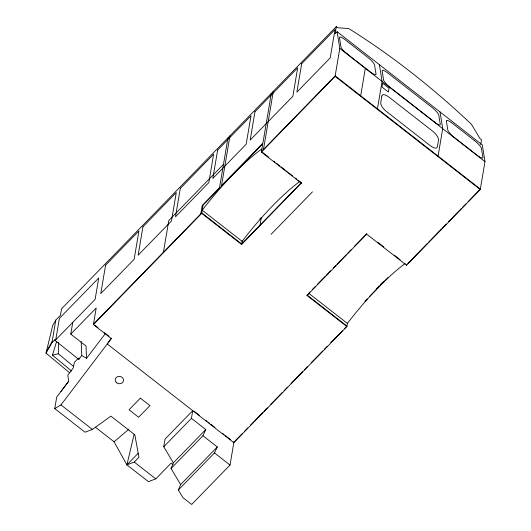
<?xml version="1.0" encoding="UTF-8"?>
<svg xmlns="http://www.w3.org/2000/svg" width="531" height="531" viewBox="0 0 531 531"><rect width="100%" height="100%" fill="white"/><g stroke="black" fill="none" stroke-linecap="round" stroke-linejoin="round"><path stroke-width="0.8" d="M73.543 366.436L58.291 353.746L58.596 342.382M69.614 372.769L46.018 353.142L52.695 325.523L55.788 320.1L60.461 315.301L61.556 308.803L336.349 26.55L337.942 27.791L348.655 28.521A348.223 139.082 44.2 0 1 471.488 124.3L479.924 138.498L481.517 139.746L480.701 144.558M46.018 353.142L51.965 342.714L55.788 320.1M81.21 341.592L81.754 355.485L78.78 359.401L55.098 340.49L55.297 339.289L51.965 342.714M55.762 339.807L59.386 318.394L98.733 277.972L95.115 299.384L55.098 340.49M95.341 427.183L114.099 441.805L126.902 464.857L134.257 462.07L138.93 457.277L134.841 434.809L110.913 416.151L92.381 429.42L85.026 432.207L54.753 408.604L56.711 397.055L68.685 381.291L67.829 375.125L73.232 368.01L74.32 362.467L78.077 358.398M81.754 355.485L86.52 358.372L86.035 346.026L70.776 334.125L72.767 322.337M78.78 359.401L79.026 357.96M54.753 408.604L60.965 404.921L111.351 338.592L93.403 324.6L96.211 308L70.776 334.125M111.351 338.592L111.43 338.114L107.249 343.995L233.813 442.681L346.869 326.558L347.466 323.001M163.429 252.278L168.798 220.518L223.491 164.344M200.778 213.913L202.198 205.49L219.542 187.682L227.965 137.874M201.694 213.362L203.081 205.185L262.772 143.868L261.391 152.052L301.269 183.149L241.578 244.466L201.694 213.362L93.403 324.6M163.754 446.783L165.055 439.084L192.74 410.649L191.432 418.348L163.754 446.783L173.371 462.846L171.042 468.521L180.653 484.591L178.363 490.02L182.903 497.607L191.678 504.45L230.029 465.056L234.032 441.414M229.963 135.823L221.54 185.624L262.891 143.151L271.321 93.343M241.578 244.466L242.182 240.901M263.469 149.516L273.319 91.292M259.998 225.144L261.305 217.445L259.805 218.984M301.269 183.149L301.349 182.664L241.658 243.981L201.78 212.885L93.483 324.116M336.349 26.55L335.127 33.765L337.125 31.714L482.301 144.91L484.982 161.636L480.263 189.54L406.56 265.248L366.675 234.144L366.762 233.667L354.708 246.045M261.391 152.052L335.088 76.351L339.807 48.44L337.125 31.714M346.869 326.558L306.984 295.462L309.938 292.037M360.695 95.772L365.335 68.34M377.362 109.313L382.081 81.402L379.399 64.676M406.56 265.248L406.64 264.763M437.982 156.579L442.708 128.668L440.026 111.941M173.079 464.618L171.135 463.105L155.795 478.862L148.434 481.65L126.902 464.857L134.111 434.345M71.546 371.03L52.476 355.159L56.658 341.327M171.042 468.521L202.935 435.759L205.789 429.546L191.432 418.348M178.363 490.02L214.478 452.93L217.292 446.956L202.935 435.759M46.224 351.94L52.171 341.513M60.939 391.486L68.472 381.51M86.52 358.372L105.277 333.687M261.471 151.567L335.167 75.867L480.343 189.063L468.196 201.534M271.089 234.33L312.44 191.857M126.902 464.857L138.206 453.242M312.228 289.674L315.102 286.727M317.399 284.37L325.43 276.113M326.578 274.939L330.601 270.81M333.468 267.863L335.765 265.5M336.913 264.325L346.099 254.893M347.818 253.121L351.263 249.583M306.984 295.462L366.675 234.144M173.371 462.846L205.789 429.546M180.653 484.591L217.292 446.956M376.698 288.565L379.008 286.189M380.74 284.41L383.634 281.443M364.897 301.283L367.193 298.926M369.49 296.563L387.856 277.7M233.899 442.204L242.548 433.316M244.28 431.537L247.738 427.979M250.625 425.019L262.739 412.58M263.887 411.392L267.352 407.841M270.81 404.283L282.346 392.436M284.078 390.657L287.536 387.106M291.001 383.548L302.537 371.7M304.263 369.921L307.728 366.363M311.186 362.812L322.722 350.964M324.454 349.186L327.335 346.225M330.8 342.668L342.336 330.82M344.639 328.45L346.949 326.08L307.064 294.984M407.795 263.582L427.143 243.702M428.524 242.289L441.6 228.854M442.336 228.098L446.226 224.102M448.542 221.726L461.26 208.663M462.494 207.395L465.886 203.911M114.099 441.805L128.927 429.148M52.476 355.159L58.291 353.746M347.732 54.328L346.139 53.073A7.368 1.58 41.1 0 1 340.975 47.007L339.475 37.641A8.343 1.792 41.1 0 1 345.429 39.944L367.757 57.355A8.343 1.792 41.1 0 1 374.567 65.008L376.074 74.373A8.416 1.805 41.1 0 1 370.067 71.738L346.312 53.219M435.692 122.913L390.404 87.602A8.416 1.805 41.1 0 1 383.647 80.281L382.147 70.915A8.343 1.792 41.1 0 1 388.101 73.218L431.968 107.421A8.343 1.792 41.1 0 1 438.779 115.074L440.279 124.44A7.368 1.58 41.1 0 1 435.871 123.046L434.278 121.805M339.807 48.44L484.982 161.636M335.088 76.351L480.263 189.54M262.115 152.072L268.659 157.176M273.75 161.145L275.038 162.147M276.332 163.156L279.777 165.845M281.085 166.86L285.008 169.92M286.023 170.716L287.317 171.725M288.612 172.734L292.488 175.754M295.468 178.077L296.776 179.1M298.083 180.115L301.535 182.81M377.873 242.335L383.76 246.922M394.221 255.079L400.102 259.666M308.823 293.358L347.393 323.432A104.932 25.581 -52.1 0 1 405.213 263.482M94.77 325.118L97.969 327.614M104.381 332.612L108.868 336.11M194.1 411.173L199.317 415.242M205.842 420.326L207.15 421.342M208.451 422.364L209.758 423.38M211.059 424.395L214.975 427.448M222.808 433.555L224.109 434.57M225.416 435.586L230.633 439.655M214.478 452.93L230.029 465.056M60.965 404.921L92.381 429.42M134.257 462.07L155.795 478.862M261.916 148.926A104.932 25.581 -52.1 0 0 202.225 210.236L242.109 241.333A104.932 25.581 -52.1 0 1 299.922 181.383M105.583 265.175L100.784 293.563L134.131 259.307L138.936 230.919L105.583 265.175M142.932 226.81L138.133 255.199L171.48 220.942L176.285 192.554L142.932 226.81M180.288 188.445L175.482 216.834L208.829 182.578L213.635 154.189L180.288 188.445M217.637 150.081L212.831 178.469L246.185 144.213L250.984 115.824L217.637 150.081M254.986 111.716L250.181 140.104L292.866 96.257L297.672 67.868L254.986 111.716M301.674 63.76L296.869 92.148L330.222 57.892L335.021 29.504L301.674 63.76M382.678 83.228L382.028 87.077L388.407 92.055L389.057 88.206L382.678 83.228M381.882 95.952L380.74 102.689A8.343 3.332 44.2 0 0 386.468 111.51L430.342 145.72A8.343 3.332 44.2 0 0 437.371 146.841L438.513 140.111A8.343 3.332 44.2 0 0 432.785 131.283L388.911 97.073A8.343 3.332 44.2 0 0 381.882 95.952M140.37 398.144L129.033 409.786L138.604 417.253L149.941 405.604L140.37 398.144M474.641 140.695L452.312 123.285A8.343 1.792 41.1 0 0 446.359 120.982L447.859 130.347A8.416 1.805 41.1 0 0 454.616 137.668L476.951 155.079A8.416 1.805 41.1 0 0 482.958 157.714L481.451 148.348A8.343 1.792 41.1 0 0 474.641 140.695M116.714 382.811A4.175 3.684 9.6 0 0 123.477 380.853A4.175 3.684 9.6 0 0 117.948 376.545A4.175 3.684 9.6 0 0 116.714 382.811"/></g></svg>
